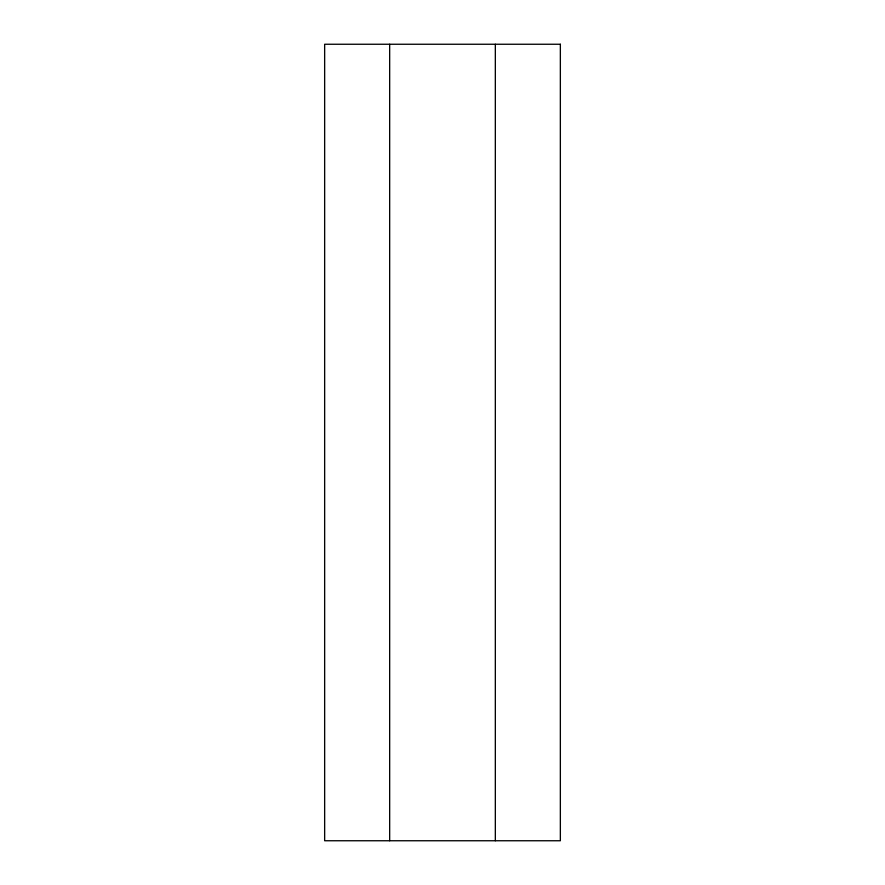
<?xml version="1.0" encoding="UTF-8"?>
<svg xmlns="http://www.w3.org/2000/svg" width="885" height="885" viewBox="0 0 885 885"><rect width="100%" height="100%" fill="white"/><g stroke="black" fill="none" stroke-linecap="round" stroke-linejoin="round"><path stroke-width="1.33" d="M495.334 44.25L495.334 840.75M389.666 44.25L389.666 840.75M560.349 44.25L324.651 44.25L324.651 840.75L560.349 840.75L560.349 44.25"/></g></svg>
